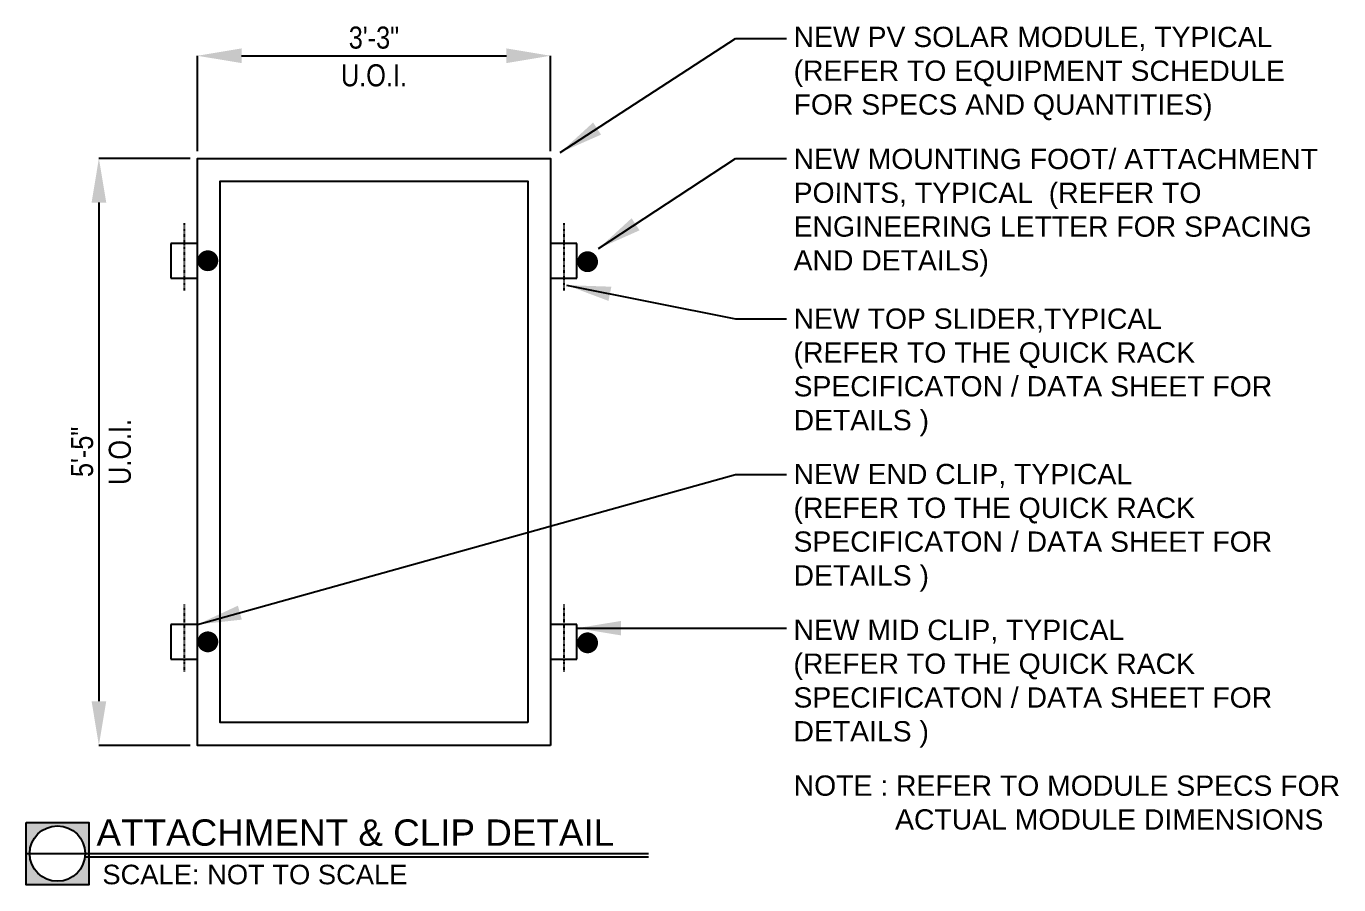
# Model space of a CAD drawing. Header units: feet. Extents: x 1527 to 2118, y 2730 to 2935.
# Drawn here: x 1526.9 to 1774.6, y 2729.8 to 2892 of the extents above; entities that cross this region are included whole.
import ezdxf

# ---------------------------------------------------------------- set-up
doc = ezdxf.new("R2010")
doc.units = ezdxf.units.FT
doc.header["$MEASUREMENT"] = 0
doc.linetypes.add('HIDDEN', pattern=[0.375, 0.25, -0.125])
doc.styles.add('PAPER SPACE TXT', font='technic_.ttf', dxfattribs={"height": 0.125})
doc.styles.add('TITLE BBLOCK TEXT', font='ARIALUNI.TTF')
doc.dimstyles.new('PAPER SPACE', dxfattribs={"dimscale": 0, "dimtxt": 0.125, "dimasz": 0.125, "dimexe": 0, "dimexo": 0.020508, "dimgap": 0.041992, "dimtad": 1, "dimdec": 4, "dimzin": 3, "dimdsep": 46, "dimlunit": 4, "dimtxsty": 'PAPER SPACE TXT', "dimcen": 0.125, "dimclrd": 1, "dimclre": 1, "dimclrt": 7, "dimadec": 0, "dimazin": 0, "dimtfac": 1, "dimtdec": 4, "dimtofl": 0, "dimtmove": 2, "dimatfit": 3, "dimfxl": 1, "dimfrac": 2, "dimtolj": 1, "dimtzin": 0, "dimarcsym": 1})

msp = doc.modelspace()

# ---------------------------------------------------------------- hatches: boundary and pattern name
h = msp.add_hatch(color=6)
h.dxf.hatch_style = 1
h.paths.add_polyline_path([(1538.66, 2741.62), (1526.87, 2741.62), (1526.87, 2729.83), (1538.66, 2729.83)])
h.paths.add_polyline_path([(1538, 2735.73, -1), (1527.53, 2735.73, -1)], flags=16)

# ---------------------------------------------------------------- linework, layer by layer
at = {"color": 1}
for p, q in [((1559.17, 2868.4), (1559.17, 2886.42)), ((1567.51, 2886.42), (1617.5, 2886.42)), ((1625.83, 2868.4), (1625.83, 2886.42)), ((1557.81, 2867.03), (1540.58, 2867.03)), ((1540.58, 2858.7), (1540.58, 2764.5)), ((1557.81, 2756.17), (1540.58, 2756.17))]:
    msp.add_line(p, q, dxfattribs=at)
at = {"color": 4, "linetype": 'HIDDEN', "ltscale": 0.25}
for p, q in [((1556.67, 2854.79), (1556.67, 2842.04)), ((1628.33, 2854.79), (1628.33, 2842.04)), ((1556.67, 2782.8), (1556.67, 2770.05)), ((1628.33, 2782.8), (1628.33, 2770.05))]:
    msp.add_line(p, q, dxfattribs=at)
at = {"color": 1, "linetype": 'Continuous'}
for p, q in [((1554.17, 2850.98), (1554.17, 2844.43)), ((1559.17, 2850.98), (1554.17, 2850.98)), ((1559.17, 2844.43), (1559.17, 2850.98)), ((1625.83, 2850.98), (1625.83, 2844.43)), ((1630.83, 2850.98), (1625.83, 2850.98)), ((1630.83, 2844.43), (1630.83, 2850.98)), ((1554.17, 2844.43), (1559.17, 2844.43)), ((1625.83, 2844.43), (1630.83, 2844.43)), ((1554.17, 2778.99), (1554.17, 2772.45)), ((1559.17, 2778.99), (1554.17, 2778.99)), ((1559.17, 2772.45), (1559.17, 2778.99)), ((1625.83, 2778.99), (1625.83, 2772.45)), ((1630.83, 2778.99), (1625.83, 2778.99)), ((1630.83, 2772.45), (1630.83, 2778.99)), ((1554.17, 2772.45), (1559.17, 2772.45)), ((1625.83, 2772.45), (1630.83, 2772.45))]:
    msp.add_line(p, q, dxfattribs=at)
at = {"color": 6}
msp.add_line((1526.87, 2735.73), (1644.3, 2735.73), dxfattribs=at)
at = {"color": 251, "linetype": 'Continuous'}
msp.add_line((1538, 2735.14), (1644.3, 2735.14), dxfattribs=at)
at = {"color": 7, "linetype": 'Continuous', "flags": 128}
msp.add_lwpolyline([(1625.83, 2756.17), (1559.17, 2756.17), (1559.17, 2867.03), (1625.83, 2867.03)], close=True, dxfattribs=at)
at = {"color": 8, "linetype": 'Continuous', "flags": 128}
msp.add_lwpolyline([(1621.53, 2760.46), (1563.47, 2760.46), (1563.47, 2862.73), (1621.53, 2862.73)], close=True, dxfattribs=at)
at = {"const_width": 1.97, "flags": 128}
for points in [[(1560.16, 2847.7, 1), (1562.13, 2847.7, 1)], [(1631.84, 2847.52, 1), (1633.81, 2847.52, 1)], [(1560.16, 2775.72, 1), (1562.13, 2775.72, 1)], [(1631.84, 2775.53, 1), (1633.81, 2775.53, 1)]]:
    msp.add_lwpolyline(points, format="xyb", close=True, dxfattribs=at)
at = {"color": 6}
msp.add_lwpolyline([(1526.87, 2741.62), (1538.66, 2741.62), (1538.66, 2729.83), (1526.87, 2729.83)], close=True, dxfattribs=at)
msp.add_circle((1532.76, 2735.73), 5.23, dxfattribs=at)
at = {"color": 1}
for points in [[(1567.51, 2887.81), (1567.51, 2885.03), (1559.17, 2886.42)], [(1617.5, 2887.81), (1617.5, 2885.03), (1625.83, 2886.42)], [(1539.2, 2858.7), (1541.97, 2858.7), (1540.58, 2867.03)], [(1539.2, 2764.5), (1541.97, 2764.5), (1540.58, 2756.17)]]:
    msp.add_solid(points, dxfattribs=at)

# ---------------------------------------------------------------- texts
at = {"color": 7, "char_height": 4.166, "attachment_point": 5, "style": 'PAPER SPACE TXT'}
for s, insert in [('\\A1;3\'-3"', (1592.5, 2889.82)), ('\\A1;U.O.I.', (1592.5, 2882.7))]:
    msp.add_mtext(s, dxfattribs=dict(at, insert=insert))
at = {"color": 7, "attachment_point": 1, "rotation": 359.9886, "style": 'TITLE BBLOCK TEXT'}
for s, insert, char_height, width in [('NEW PV SOLAR MODULE, TYPICAL\\P(REFER TO EQUIPMENT SCHEDULE FOR SPECS AND QUANTITIES)', (1671.72, 2891.9), 3.8299, 102.2973), ('NEW MOUNTING FOOT/ ATTACHMENT POINTS, TYPICAL  (REFER TO ENGINEERING LETTER FOR SPACING AND DETAILS)', (1671.72, 2868.85), 3.8299, 102.2973), ('NEW TOP SLIDER,TYPICAL\\P(REFER TO THE QUICK RACK SPECIFICATON / DATA SHEET FOR DETAILS )', (1671.72, 2838.68), 3.8299, 102.2973), ('NEW END CLIP, TYPICAL\\P(REFER TO THE QUICK RACK SPECIFICATON / DATA SHEET FOR DETAILS )', (1671.71, 2809.34), 3.8299, 102.2973), ('NEW MID CLIP, TYPICAL\\P(REFER TO THE QUICK RACK SPECIFICATON / DATA SHEET FOR DETAILS )', (1671.7, 2779.9), 3.8299, 102.2973), ('\\pi-19.149,l19.149;NOTE : REFER TO MODULE SPECS FOR ACTUAL MODULE DIMENSIONS', (1671.73, 2750.48), 3.8299, 117.9492), ('ATTACHMENT & CLIP DETAIL', (1540.13, 2742.19), 4.9766, 191.6609), ('SCALE: NOT TO SCALE', (1541.24, 2733.62), 3.6907, 80.1638)]:
    msp.add_mtext(s, dxfattribs=dict(at, insert=insert, char_height=char_height, width=width))
at = {"color": 7, "char_height": 4.166, "attachment_point": 5, "rotation": 90, "style": 'PAPER SPACE TXT'}
for s, insert in [('\\A1;U.O.I.', (1544.56, 2811.6)), ('\\A1;5\'-5"', (1537.43, 2811.6))]:
    msp.add_mtext(s, dxfattribs=dict(at, insert=insert))

# ---------------------------------------------------------------- leaders
for points in [[(1627.64, 2868.12), (1660.77, 2889.67), (1670.36, 2889.67)], [(1634.92, 2850.01), (1660.77, 2866.99), (1670.36, 2866.99)], [(1628.88, 2843.09), (1660.77, 2836.71), (1670.36, 2836.71)], [(1559.17, 2778.99), (1660.77, 2807.35), (1670.36, 2807.35)], [(1630.83, 2778.3), (1660.77, 2778.3), (1670.36, 2778.3)]]:
    msp.add_leader(points, dimstyle='PAPER SPACE', override={"dimscale": 66.653699, "dimtad": 0})

doc.saveas('drawing.dxf')
